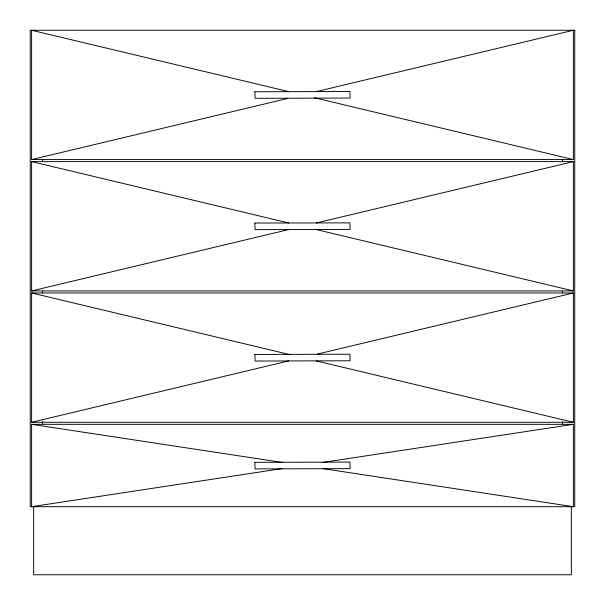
<?xml version="1.0" encoding="UTF-8"?>
<svg xmlns="http://www.w3.org/2000/svg" width="605" height="605" viewBox="0 0 605 605"><rect width="100%" height="100%" fill="white"/><g stroke="black" fill="none" stroke-linecap="round" stroke-linejoin="round"><path stroke-width="0.91" d="M288.729 91.62L31.611 30.25L31.611 159.569L287.806 98.418M316.271 91.62L573.389 30.25L573.389 159.569L31.611 159.569M31.611 290.929L573.389 290.929L573.389 161.611L31.611 161.611L31.611 290.929L288.729 229.56M316.271 222.98L573.389 161.611M31.611 422.29L573.389 422.29L573.389 292.971L31.611 292.971L31.611 422.29L288.729 360.92M317.194 354.122L573.389 292.971M281.953 468.633L31.611 506.688L31.611 424.332L573.389 424.332L573.389 506.688L323.047 468.633M322.117 462.53L573.389 424.332M31.611 424.332L282.883 462.53M314.441 97.76L573.389 159.569M31.611 161.611L288.729 222.98M316.271 229.56L573.389 290.929M31.611 292.971L290.559 354.78M316.271 360.92L573.389 422.29M571.347 506.688L571.347 574.75L33.653 574.75L33.653 506.688M562.499 159.758L562.499 161.648M562.499 291.156L562.499 293.047M562.499 421.609L562.499 424.445M42.501 159.758L42.501 161.648M42.501 291.156L42.501 293.047M42.501 421.609L42.501 424.445M254.856 91.771L255.121 98.312L350.144 98.048L349.879 91.506L254.856 91.771M254.856 223.132L255.121 229.673L350.144 229.408L349.879 222.867L254.879 223.056M254.856 354.492L255.121 361.034L350.144 360.769L349.879 354.227L254.864 354.454M254.856 462.371L255.121 468.913L350.144 468.648L349.879 462.107L254.864 462.333M574.75 30.25L30.25 30.25L30.25 506.688L574.75 506.688L574.75 30.25"/></g></svg>
